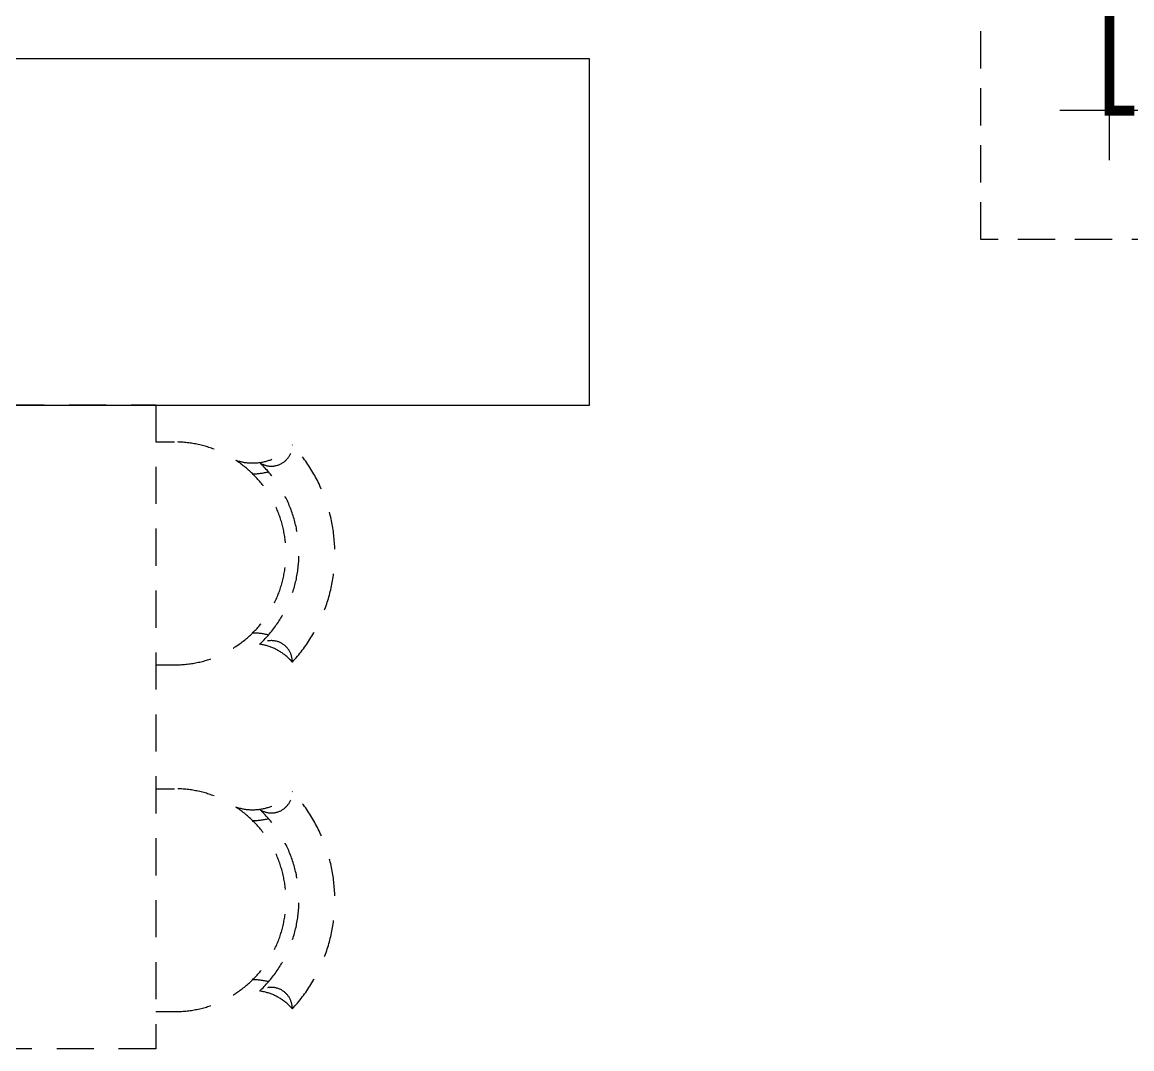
# Model space of a CAD drawing. Header units: millimetres. Extents: x -24416 to 92204, y -190080 to 23760.
# Drawn here: x 66711 to 68950, y -35929 to -33857 of the extents above; entities that cross this region are included whole.
import ezdxf
from ezdxf.xclip import XClip

# ---------------------------------------------------------------- set-up
doc = ezdxf.new("R2010")
doc.units = ezdxf.units.MM
doc.header["$LTSCALE"] = 50
doc.header["$XCLIPFRAME"] = 0
for name, pattern in [('HID', [2.3, 1.5, -0.8]), ('HIDDEN', [9.525, 6.35, -3.175]), ('U-84A(확장)$0$HD', [2.5, 1.5, -1])]:
    doc.linetypes.add(name, pattern=pattern)
for name, color, linetype in [('dan1', 7, 'HID'), ('FUR', 4, 'Continuous'), ('U-84A(확장)$0$FUR_가구', 8, 'U-84A(확장)$0$HD'), ('확장', 8, 'HIDDEN')]:
    doc.layers.add(name, color=color, linetype=linetype)
doc.layers.add('MC', color=135, linetype='Continuous', plot=False)

# ---------------------------------------------------------------- blocks, each defined once
blk = doc.blocks.new('U-84A(확장)$0$식탁-1300x800')
at = {"layer": 'U-84A(확장)$0$FUR_가구'}
for p, q in [((75, 800), (75, 837.8)), ((525, 800), (525, 837.8)), ((775, 800), (775, 837.8)), ((1225, 800), (1225, 837.8)), ((75, 0), (75, -37.8)), ((525, 0), (525, -37.8)), ((775, 0), (775, -37.8)), ((1225, 0), (1225, -37.8))]:
    blk.add_line(p, q, dxfattribs=at)
blk.add_lwpolyline([(0, 800), (1300, 800), (1300, 0), (0, 0)], close=True, dxfattribs=at)
for centre, radius, start, end in [((300, 837.8), 323.6, 47.307, 132.693), ((1000, 837.8), 323.6, 47.307, 132.693), ((81.5, 1033.2), 42.4, 325.904, 91.1712), ((11.9, 995.4), 105.6, 341.0855, 49.4454), ((300, 837.8), 251.2, 43.0982, 136.9019), ((518.5, 1033.2), 42.4, 88.8288, 214.096), ((588.1, 995.4), 105.6, 130.5546, 198.9145), ((781.5, 1033.2), 42.4, 325.904, 91.1712), ((711.9, 995.4), 105.6, 341.0855, 49.4454), ((1000, 837.8), 251.2, 43.0981, 136.9018), ((1218.5, 1033.2), 42.4, 88.8288, 214.096), ((1288.1, 995.4), 105.6, 130.5546, 198.9145), ((300, 837.8), 225, 0, 180), ((1000, 837.8), 225, 360, 180), ((11.9, 995.4), 127.4, 359.9704, 14.5481), ((588.1, 995.4), 127.4, 165.452, 180.0296), ((711.9, 995.4), 127.4, 359.9704, 14.548), ((1288.1, 995.4), 127.4, 165.4519, 180.0296), ((300, -37.8), 225, 180, 360), ((1000, -37.8), 225, 180, 0), ((11.9, -195.4), 105.6, 310.5546, 18.9145), ((588.1, -195.4), 105.6, 161.0855, 229.4454), ((711.9, -195.4), 105.6, 310.5546, 18.9145), ((1288.1, -195.4), 105.6, 161.0855, 229.4454), ((11.9, -195.4), 127.4, 345.4519, 0.0296), ((588.1, -195.4), 127.4, 179.9704, 194.548), ((711.9, -195.4), 127.4, 345.452, 0.0296), ((1288.1, -195.4), 127.4, 179.9704, 194.5481), ((81.5, -233.2), 42.4, 268.8288, 34.096), ((300, -37.8), 251.2, 223.0981, 316.9018), ((518.5, -233.2), 42.4, 145.904, 271.1712), ((781.5, -233.2), 42.4, 268.8288, 34.096), ((1000, -37.8), 251.2, 223.0982, 316.9019), ((1218.5, -233.2), 42.4, 145.904, 271.1712), ((300, -37.8), 323.6, 227.307, 312.693), ((1000, -37.8), 323.6, 227.307, 312.693)]:
    blk.add_arc(centre, radius, start, end, dxfattribs=at)
blk = doc.blocks.new('U-84A(확장)')
at = {"layer": 'dan1'}
blk.add_lwpolyline([(10685, 7680), (9615, 7680), (9615, 9685), (6775, 9685), (6775, 6575), (6465, 6575)], dxfattribs=at)
at = {"layer": 'FUR'}
blk.add_lwpolyline([(9915, 9945), (9915, 9295), (7075, 9295), (7075, 8045), (8825, 8045), (8825, 7345), (6475, 7345), (6475, 9945)], close=True, dxfattribs=at)
at = {"layer": 'MC'}
for p, q in [((9875, 7840), (9875, 10635)), ((10985, 7940), (9775, 7940))]:
    blk.add_line(p, q, dxfattribs=at)
at = {"layer": '확장', "ltscale": 0.5, "const_width": 20, "flags": 128}
blk.add_lwpolyline([(9925, 7940), (9875, 7940), (9875, 8380), (6465, 8380)], dxfattribs=at)
at = {"layer": 'U-84A(확장)$0$FUR_가구', "rotation": 270}
blk.add_blockref('U-84A(확장)$0$식탁-1300x800', (7150, 7346.1), dxfattribs=at)

msp = doc.modelspace()

# ---------------------------------------------------------------- block references
ref = msp.add_blockref('U-84A(확장)', (59030.2, -41975.4))
XClip(ref).set_block_clipping_path([(-1194.1410816024, -300), (15235, 13425)])

doc.saveas('drawing.dxf')
